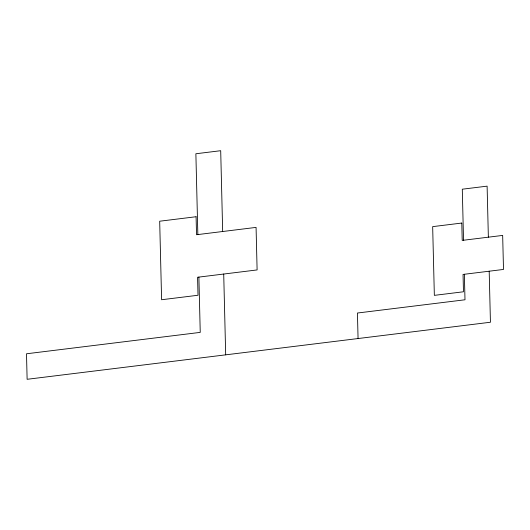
<?xml version="1.0" encoding="UTF-8"?>
<svg xmlns="http://www.w3.org/2000/svg" width="530" height="530" viewBox="0 0 530 530"><rect width="100%" height="100%" fill="white"/><g stroke="black" fill="none" stroke-linecap="round" stroke-linejoin="round"><path stroke-width="0.79" d="M488.362 237.182L487.11 186.149L462.292 189.203L463.538 240.242M489.19 271.208L490.435 322.24L27.123 379.294L26.5 353.782L200.241 332.383L198.889 277.097M464.373 274.262L464.995 299.781L357.439 313.025L358.061 338.544M222.673 231.511L220.699 150.706L195.875 153.76L197.849 234.565M223.713 274.036L225.687 354.848M196.087 216.73L159.682 221.215L161.604 299.741L198.008 295.256L197.571 277.256L257.11 269.929L256.07 227.397L196.531 234.73L196.087 216.73M461.789 223.05L432.666 226.635L434.348 295.362L463.472 291.778L463.048 274.427L503.5 269.445L502.665 235.419L462.213 240.401L461.789 223.05"/></g></svg>
